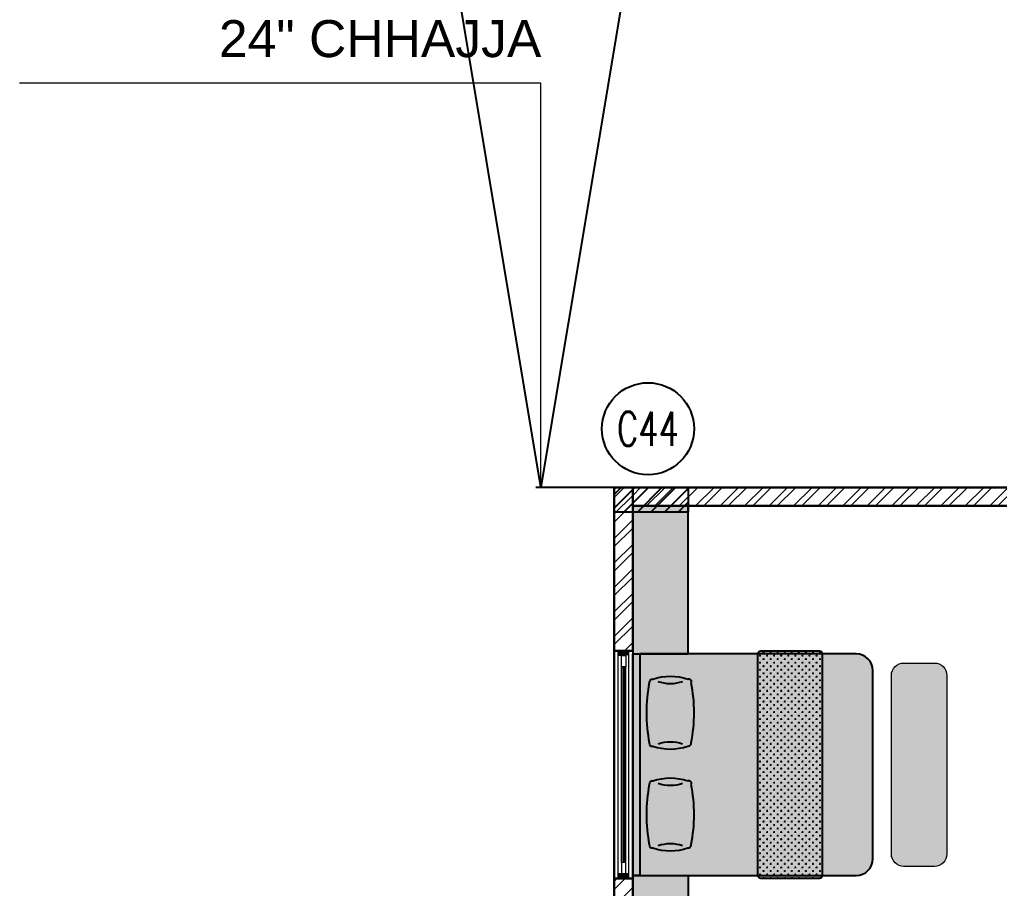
# Model space of a CAD drawing. Header units: inches. Extents: x 16106347 to 16308397, y -515360 to -420631.
# Drawn here: x 16151610 to 16159561, y -479631 to -472580 of the extents above; entities that cross this region are included whole.
import ezdxf
from ezdxf.enums import TextEntityAlignment as Align

# ---------------------------------------------------------------- set-up
doc = ezdxf.new("R2010")
doc.units = ezdxf.units.IN
doc.header["$LTSCALE"] = 1000
doc.header["$MEASUREMENT"] = 0
doc.linetypes.add('DASHED2', pattern=[0.375, 0.25, -0.125])
doc.layers.get('0').update_dxf_attribs({"color": 1})
for name, color, linetype in [('00', 252, 'Continuous'), ('FURINTURE', 37, 'Continuous'), ('S-COLUMN', 1, 'Continuous'), ('S-COLUMN CIRCLE', 9, 'Continuous'), ('S-COLUMN HATCH', 8, 'Continuous'), ('S-COLUMN NO', 2, 'Continuous'), ('TEXT', 7, 'Continuous')]:
    doc.layers.add(name, color=color, linetype=linetype)
for name, color, linetype, lineweight in [('CHHAJJA', 251, 'Continuous', 25), ('dim', 251, 'Continuous', 9), ('Dimension', 18, 'Continuous', 5), ('estofado', 7, 'Continuous', 25), ('FLOORING', 251, 'Continuous', 20), ('HA', 253, 'Continuous', 5), ('HACTH', 8, 'Continuous', 5), ('P GLASS', 140, 'Continuous', 25), ('WALL', 7, 'Continuous', 30), ('window', 150, 'Continuous', 9)]:
    doc.layers.add(name, color=color, linetype=linetype, lineweight=lineweight)
doc.styles.add('ARIAL', font='ARIALN.TTF')
doc.styles.add('ROMANS', font='simplex.shx', dxfattribs={"width": 0.7})
doc.styles.get("Standard").update_dxf_attribs({"font": 'arial.ttf'})
doc.dimstyles.get("Standard").update_dxf_attribs({"dimscale": 200, "dimtxt": 2, "dimasz": 1, "dimexe": 1, "dimexo": 1, "dimgap": 1, "dimtad": 0, "dimtoh": 1, "dimdec": 1, "dimlfac": 0.001, "dimzin": 0, "dimdsep": 46, "dimtxsty": 'Standard', "dimblk": 'CLOSEDBLANK', "dimcen": 1, "dimclrd": 256, "dimclre": 256, "dimclrt": 256, "dimadec": 1, "dimazin": 0, "dimtfac": 1, "dimtdec": 1, "dimtix": 1, "dimtofl": 0, "dimtmove": 1, "dimatfit": 0, "dimldrblk": 'CLOSEDBLANK', "dimfxl": 0, "dimtolj": 1, "dimtzin": 0, "dimlwd": -1, "dimlwe": -1, "dimarcsym": 0})
pattern_1 = [(45, (20506.61129899696, 338131.1568490627), (-3.97747564417433, 3.97747564417433), []), (45, (20509.262949422, 338131.1568490627), (-3.97747564417433, 3.97747564417433), [])]

# ---------------------------------------------------------------- blocks, each defined once
blk = doc.blocks.new('pillow')
blk.add_hatch(color=256).paths.add_polyline_path([(412048.4785798381, 5390.142056662996, 0.2382105673046435), (412047.5899278689, 5389.784037197649, 0.2847723301282055), (412047.3237271894, 5388.987204013218, 0.1647847126291593), (412047.3237271895, 5376.650812144216, 0.3236970137078351), (412047.4939490396, 5375.72542912807, 0.2972222760619692), (412048.4785798364, 5375.495959495485, 0.0925607044029638), (412070.028516362, 5375.495959495252, 0.2470762500558106), (412070.8932401845, 5375.832168374793, 0.2378042965999593), (412071.1833690107, 5376.650812144944, 0.1647847126384965), (412071.18336901, 5388.987204014615, 0.2478364189239309), (412070.8680219986, 5389.992294721742, 0.1132966677875508), (412070.0285163647, 5390.142056662444, 0.092560704407447)])
at = {"layer": 'estofado', "color": 250, "ltscale": 0.2}
for centre, radius, start, end in [((412065.5314378349, 5382.819008079037), 19.22413504010583, 161.2852469076321, 198.7147530923677), ((412048.0996338138, 5389.170876198129), 0.7973497110519867, 129.7359298346058, 193.3178763602095), ((412048.3886712859, 5389.083335686155), 1.062531719334949, 85.14598224069735, 138.740986025551), ((412059.2535481, 5332.435852050839), 58.70354326429421, 79.42346065072468, 100.5765393492753), ((412070.12204693, 5388.238504023262), 1.905849054046733, 66.95751923007698, 92.81295108209677), ((412070.0741050007, 5389.191188034922), 1.127863521342274, 349.5802146852755, 45.25826329622963), ((412052.9756583648, 5382.819008079037), 19.22413504010583, 341.2852469076323, 18.71475309236775), ((412035.644823197, 5382.819008079037), 13.3443063140222, 341.1598423368503, 18.84015766314972), ((412082.862273002, 5382.819008079037), 13.3443063140222, 161.1598423368503, 198.8401576631497), ((412048.0486506349, 5376.305812520442), 0.8028317023015242, 154.5496718276063, 226.2961213036549), ((412048.1622253719, 5376.365724738453), 0.9255116018500744, 223.7750518674392, 289.9875395519405), ((412059.2535481, 5433.202164107352), 58.70354326429421, 259.4234606507247, 280.5765393492753), ((412070.1414582097, 5376.485607193142), 0.9960714969027932, 263.4893848527072, 319.0032681628192), ((412070.2263462429, 5376.529249761255), 0.9647123876085498, 313.7321392035523, 7.239024362164723)]:
    blk.add_arc(centre, radius, start, end, dxfattribs=at)
blk = doc.blocks.new('TYTYTY')
for color, points in [(7, [(151120.9235208341, -46605.25095667766), (151120.9235208341, -46535.04262334463, -0.414213562373095), (151126.4235208341, -46529.54262334463), (151187.4235208341, -46529.54262334463, -0.414213562373095), (151192.9235208341, -46535.04262334463), (151192.9235208341, -46605.25095667766)]), (256, [(151120.0068541674, -46546.90534006507), (151120.0068541674, -46565.98011113342, 0.4142135623645707), (151120.9235208341, -46566.89677780011), (151192.9235208341, -46566.89677780011, 0.414213562373095), (151193.8401875008, -46565.98011113337), (151193.8401875008, -46546.90534006499, 0.414213562373095), (151192.9235208341, -46545.98867339833), (151120.9235208341, -46545.98867339833, 0.4142135623645707)]), (7, [(151072.9235208341, -46589.54255199555), (151072.9235208341, -46607.54255199555), (151120.9235208341, -46607.54262334417), (151120.9235208341, -46589.54262334417)]), (7, [(151192.9235208341, -46607.54262334417), (151192.9235208341, -46589.54262334417), (151240.9235208341, -46589.54262334417), (151240.9235208341, -46607.54262334417)]), (7, [(151120.9235208341, -46605.25095667766), (151120.9235208341, -46607.54262334417), (151192.9235208341, -46607.54262334417), (151192.9235208341, -46605.25095667766)])]:
    blk.add_hatch(color=color).paths.add_polyline_path(points)
at = {"layer": 'FLOORING'}
h = blk.add_hatch(dxfattribs=at)
h.set_pattern_fill('CROSS', color=251, scale=4.583333333333333, angle=180)
h.set_pattern_definition([(180, (529468.652660895, -55746.20231153938), (-1.145833333333333, 1.145833333333332), [0.5729166666666664, -1.71875]), (90.00000000000001, (529468.3662025618, -55746.48876987287), (1.145833333333331, 1.145833333333333), [0.5729166666666666, -1.71875])])
h.paths.add_polyline_path([(151120.0068541674, -46546.90534006507), (151120.0068541674, -46565.98011113342, 0.4142135623645707), (151120.9235208341, -46566.89677780011), (151192.9235208341, -46566.89677780011, 0.414213562373095), (151193.8401875008, -46565.98011113337), (151193.8401875008, -46546.90534006499, 0.414213562373095), (151192.9235208341, -46545.98867339833), (151120.9235208341, -46545.98867339833, 0.4142135623645707)])
at = {"layer": 'FURINTURE', "color": 7}
for points in [[(151192.9235208341, -46605.25095667766), (151120.9235208341, -46605.25095667766), (151120.9235208341, -46535.04262334463, -0.4142135623730951), (151126.4235208341, -46529.54262334463), (151187.4235208341, -46529.54262334463, -0.4142135623730951), (151192.9235208341, -46535.04262334463)], [(151120.9235208341, -46566.89677780011), (151192.9235208341, -46566.89677780011, 0.4142135623730951), (151193.8401875008, -46565.98011113337), (151193.8401875008, -46546.90534006507, 0.4142135623730951), (151192.9235208341, -46545.98867339833), (151120.9235208341, -46545.98867339833, 0.4142135623730951), (151120.0068541674, -46546.90534006507), (151120.0068541674, -46565.98011113337, 0.4142135623730951)]]:
    blk.add_lwpolyline(points, format="xyb", close=True, dxfattribs=at)
at = {"layer": 'FURINTURE', "color": 7, "ltscale": 1.5}
for points in [[(151072.9235208341, -46589.54255199555), (151072.9235208341, -46607.54255199555), (151120.9235208341, -46607.54262334417), (151120.9235208341, -46589.54262334417)], [(151240.9235208341, -46589.54262334417), (151240.9235208341, -46607.54262334417), (151192.9235208341, -46607.54262334417), (151192.9235208341, -46589.54262334417)]]:
    blk.add_lwpolyline(points, close=True, dxfattribs=at)
at = {"layer": 'FURINTURE', "color": 7}
blk.add_lwpolyline([(151120.9235208341, -46605.25095667766), (151120.9235208341, -46607.54262334417), (151192.9235208341, -46607.54262334417), (151192.9235208341, -46605.25095667766)], close=True, dxfattribs=at)
at = {"layer": 'FURINTURE', "xscale": 0.9166666666666666, "yscale": 0.9166666666666666, "zscale": 0.9166666666666666, "rotation": 180}
for p in [(528861.7256342937, -41661.0859776538), (528894.7562992066, -41661.0859776538)]:
    blk.add_blockref('pillow', p, dxfattribs=at)
blk = doc.blocks.new('BENCHBEDROOM')
at = {"layer": 'HACTH'}
blk.add_hatch(color=254, dxfattribs=at).paths.add_polyline_path([(360091.0962091526, -9043.473605225638), (360091.0962091526, -9101.473605225692, 0.414213562373095), (360095.0962091526, -9105.473605225618), (360105.0962091527, -9105.473605225638, 0.414213562373095), (360109.0962091526, -9101.473605225638), (360109.0962091526, -9043.473605225576, 0.4142135623773572), (360105.0962091526, -9039.473605225638), (360095.0962091525, -9039.473605225638, 0.4142135623688329)])
at = {"layer": 'Dimension'}
blk.add_lwpolyline([(360105.0962091526, -9039.473605225638), (360095.0962091526, -9039.473605225638, 0.4142135623801542), (360091.0962091526, -9043.473605225638), (360091.0962091526, -9101.473605225638, 0.4142135623801542), (360095.0962091526, -9105.473605225618), (360105.0962091526, -9105.473605225638, 0.4142135623801542), (360109.0962091526, -9101.473605225638), (360109.0962091526, -9043.473605225638, 0.4142135623801542)], format="xyb", close=True, dxfattribs=at)
blk = doc.blocks.new('ert')
at = {"layer": 'P GLASS', "color": 140, "ltscale": 19}
for points in [[(24.39809560141293, 1.758214413426685), (-39.19133614975726, 1.758278924453407)], [(24.39809560141293, 1.433133896969593), (-39.19133614975726, 1.433198407996315)]]:
    blk.add_lwpolyline(points, dxfattribs=at)
at = {"layer": 'window', "color": 7}
blk.add_line((-39.19133614975726, 2.25538964354746), (24.39809560141293, 2.255325132578946, -0.0007283721825542991), dxfattribs=at)
at = {"layer": 'window', "color": 18, "ltscale": 19}
blk.add_line((-39.19133614975726, 0.9360231778173329), (24.39809560141293, 0.9360231778173329, -0.0007283721825542991), dxfattribs=at)
blk.add_lwpolyline([(29.60200886731036, -2.580711770860944e-05), (-44.3952494157711, 3.870390901283827e-05), (-44.3952494157711, 3.326551178650334), (29.60200886731036, 3.326486667623612)], close=True, dxfattribs=at)
blk = doc.blocks.new('r5yy6y')
at = {"layer": 'HACTH', "lineweight": -3, "ltscale": 1.5}
for points in [[(-27.94411176338326, -8.803661295247366), (-27.94411176338326, -5.477148820506045), (-29.48329737724271, -5.477148820506045), (-29.48329737724271, -8.803661295247366), (-27.95690333901439, -8.803661295247366)], [(44.51396090583876, -8.803725806274088), (44.51396090583876, -5.477213331532766), (42.97477529197931, -5.477213331532766), (42.97477529197931, -6.548374866577433), (42.97477529197931, -7.867676821339046), (42.97477529197931, -8.803725806274088)]]:
    blk.add_hatch(color=252, dxfattribs=at).paths.add_polyline_path(points)
at = {"layer": 'window', "color": 18, "ltscale": 19}
for p, q in [((-27.94411176338326, -5.477148820506045), (-29.48329737724271, -5.477148820506045)), ((-27.94411176338326, -6.548310355608919), (-27.94411176338326, -5.477148820506045)), ((42.97477529197931, -6.548374866577433, -0.0007283721825542992), (42.97477529197931, -5.477213331532766, -0.0007283721825542992)), ((42.97477529197931, -5.477213331532766, -0.0007283721825542992), (44.51396090583876, -5.477213331532766, -0.0007283721825542992)), ((-27.94411176338326, -8.803661295247366), (-29.48329737724271, -8.803661295247366)), ((-27.94411176338326, -6.548310355608919), (-27.94411176338326, -7.867612310312325)), ((-27.94411176338326, -7.867612310312325), (-27.94411176338326, -6.548310355608919)), ((-27.94411176338326, -8.803661295247366), (-27.94411176338326, -7.867612310312325)), ((42.97477529197931, -8.803725806274088, -0.0007283721825542992), (44.51396090583876, -8.803725806274088, -0.0007283721825542992))]:
    blk.add_line(p, q, dxfattribs=at)
blk.add_lwpolyline([(-27.94411176338326, -7.867612310312325), (-24.27938411122886, -7.867612310312325), (-24.27938411122886, -6.548310355608919), (-27.94411176338326, -6.548310355608919)], close=True, dxfattribs=at)
at = {"layer": 'window', "color": 18, "ltscale": 19, "elevation": -0.0007283721826427053}
blk.add_lwpolyline([(42.97477529197931, -7.867612310312325), (39.31004763994133, -7.867612310312325), (39.31004763994133, -6.548310355608919), (42.97477529197931, -6.548310355608919)], close=True, dxfattribs=at)
at = {"layer": 'WALL', "lineweight": 18}
blk.add_blockref('ert', (14.9119520385284, -8.803699999156379), dxfattribs=at)
blk = doc.blocks.new('_ClosedBlank')
at = {"color": 0, "linetype": 'ByBlock', "lineweight": -2}
for p, q in [((-1, 0.1666666666666667), (0, 0)), ((-1, 0.1666666666666667), (-1, -0.1666666666666667)), ((0, 0), (-1, -0.1666666666666667))]:
    blk.add_line(p, q, dxfattribs=at)
blk = doc.blocks.new('zw$8369')
at = {"layer": 'HA'}
h = blk.add_hatch(dxfattribs=at)
h.set_pattern_fill('ANSI32', color=251, scale=15, angle=360, style=0)
h.set_pattern_definition(pattern_1)
h.paths.add_polyline_path([(-1687.631849635392, 245.0088591777603), (-1681.631849635392, 245.0088591777603), (-1681.631849635392, 192.0087838068139), (-1687.631849635392, 192.0087838068139)])
h = blk.add_hatch(dxfattribs=at)
h.set_pattern_fill('ANSI32', color=251, scale=15, angle=360, style=0)
h.set_pattern_definition(pattern_1)
h.paths.add_polyline_path([(-1459.631849635392, 245.0088591777603), (-1681.631849635392, 245.0088591777603), (-1681.631849635392, 239.0088591777603), (-1459.631849635392, 239.0088591777603)])
h = blk.add_hatch(dxfattribs=at)
h.set_pattern_fill('ANSI32', color=251, scale=15, angle=360, style=0)
h.set_pattern_definition(pattern_1)
h.paths.add_polyline_path([(-1687.631914148107, 118.0115255237324), (-1681.631914148107, 118.0115255237324), (-1681.631914146245, 47.04183157969965), (-1687.631914146245, 47.04183157969965)])
at = {"layer": 'CHHAJJA', "color": 251, "linetype": 'DASHED2', "ltscale": 4, "elevation": 0.0001340140698085202}
blk.add_lwpolyline([(-1687.686347607523, -1025.753640099661), (-1713.179475003853, -1025.753640099661), (-1713.117863463238, 245.0702090414125), (-1687.62473606877, 245.0702090414125)], close=True, dxfattribs=at)
at = {"layer": 'FURINTURE', "color": 251, "elevation": 0.0005671328776020778}
blk.add_lwpolyline([(-1687.631849635392, 192.0087838068139), (-1681.631849635392, 192.0087838068139), (-1681.631849635392, 118.0115255237324), (-1687.631849635392, 118.0115255237324)], close=True, dxfattribs=at)
at = {"layer": 'WALL', "color": 251}
for points, elevation in [([(-1687.631849635392, 192.0087838068139), (-1687.631849635392, 245.0088591777603), (-1681.631849635392, 245.0088591777603), (-1681.631849635392, 192.0087838068139)], 0.0001340140698085202), ([(-1681.631849635392, 239.0088591777603), (-1459.631849635392, 239.0088591777603), (-1459.631849635392, 245.0088591777603), (-1681.631849635392, 245.0088591777603)], 0.0005671328776194875), ([(-1687.631914146245, 47.04183157969965), (-1687.631914148107, 118.0115255237324), (-1681.631914148107, 118.0115255237324), (-1681.631914146245, 47.04183157969965)], 0.0001340140698085202)]:
    blk.add_lwpolyline(points, close=True, dxfattribs=dict(at, elevation=elevation))
at = {"layer": 'Dimension', "color": 251, "ltscale": 1.5, "xscale": -1, "rotation": 270}
blk.add_blockref('TYTYTY', (44925.91077370755, -151001.9146616564, 0.0005671328776194875), dxfattribs=at)
at = {"layer": 'Dimension', "color": 251, "xscale": -1}
blk.add_blockref('BENCHBEDROOM', (358511.4643595163, 9227.48246440338, 0.0005671328776194875), dxfattribs=at)
at = {"layer": 'WALL', "color": 251, "lineweight": 18, "rotation": 90}
blk.add_blockref('r5yy6y', (-1691.772319205105, 147.4948229009751, 0.0005671328776368972), dxfattribs=at)
at = {"layer": 'TEXT', "color": 251, "insert": (-1711.259283250198, 396.7025889540091, 0.000711505812886745), "char_height": 12, "width": 168.1153738301946, "attachment_point": 3, "style": 'ARIAL'}
blk.add_mtext('{\\fArial|b0|i0|c0|p34;24" CHHAJJA}', dxfattribs=at)
at = {"layer": 'dim', "color": 251}
blk.add_leader([(-1711.396930169314, 245.0702090414125, 0.0001340140698085202), (-1711.396930169314, 376.2324261676986, 0.0001340140698085202), (-1880.65251268819, 376.2324261676986, 0.0001340140698085202)], dimstyle='Standard', override={"dimasz": 15, "dimgap": 0.09, "dimtad": 0, "dimclrd": 5, "dimclrt": 1}, dxfattribs=at)

msp = doc.modelspace()

# ---------------------------------------------------------------- hatches: boundary and pattern name
at = {"layer": 'S-COLUMN HATCH'}
h = msp.add_hatch(dxfattribs=at)
h.set_pattern_fill('ANSI31', color=256, scale=625, angle=360, style=0)
h.set_pattern_definition([(44.99999999999999, (15419649.30391473, -512631.0673384983), (-55.242717280199, 55.24271728019904), [])])
h.paths.add_polyline_path([(16156435.24963939, -476376.8692243807), (16156435.25332922, -476576.8692243882), (16157035.25332922, -476576.8692243807), (16157035.24963939, -476376.8692243807)])

# ---------------------------------------------------------------- linework, layer by layer
at = {"layer": 'S-COLUMN', "ltscale": 5, "elevation": 0.003319610766085418}
msp.add_lwpolyline([(16157035.24963939, -476376.8692243807), (16157035.25332922, -476576.8692243807), (16156435.25332922, -476576.8692243882), (16156435.24963939, -476376.8692243807)], close=True, dxfattribs=at)
at = {"layer": 'S-COLUMN CIRCLE'}
msp.add_circle((16156709.66582644, -475900.6700901352, -3.074097912758589e-05), 373.5648560302367, dxfattribs=at)

# ---------------------------------------------------------------- block references
at = {"layer": '00', "color": 1, "linetype": 'Continuous', "xscale": 25, "yscale": 25, "zscale": 25}
msp.add_blockref('zw$8369', (16198625.86811548, -482502.0907038245, -3.074097912758589e-05), dxfattribs=at)

# ---------------------------------------------------------------- texts
at = {"layer": 'S-COLUMN NO', "style": 'ROMANS', "width": 0.7}
msp.add_text('C44', height=275, dxfattribs=at).set_placement((16156709.66582644, -475900.6700901352, -3.074097912758589e-05), align=Align.MIDDLE)

doc.saveas('drawing.dxf')
